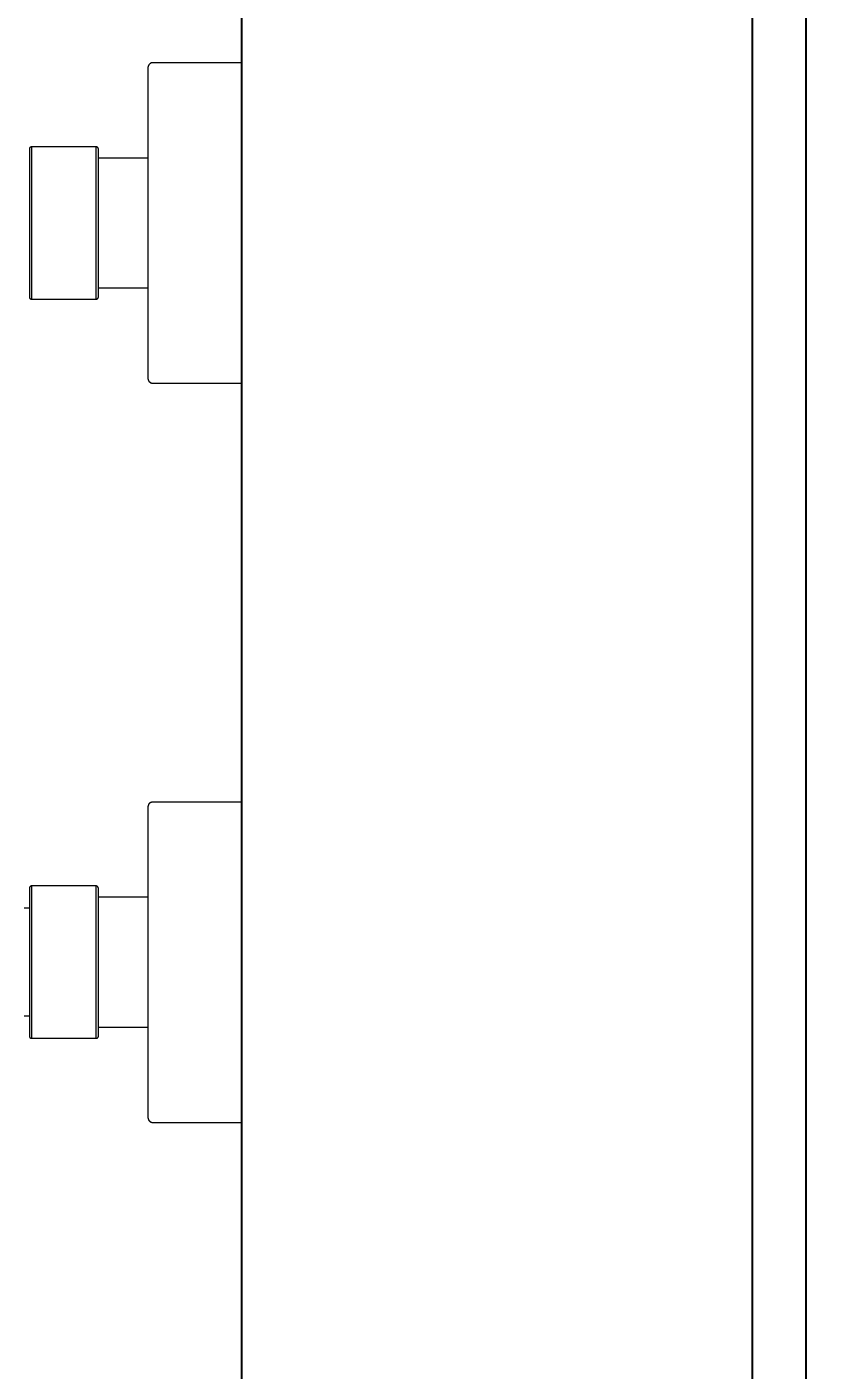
# Model space of a CAD drawing. Header units: millimetres. Extents: x -343543 to 400519, y -115663 to 104219.
# Drawn here: x -302883.5 to -302736, y 8160.9 to 8411.2 of the extents above; entities that cross this region are included whole.
import ezdxf

# ---------------------------------------------------------------- set-up
doc = ezdxf.new("R2010")
doc.units = ezdxf.units.MM
doc.layers.get('0').update_dxf_attribs({"color": 231, "lineweight": 0})
doc.layers.get('DefPoints').update_dxf_attribs({"color": 191})
for name, color, linetype, lineweight in [('A-SYMBOLS', 10, 'Continuous', 13), ('RSA -DIM', 231, 'Continuous', 0), ('XREF MAT BANG TUONG XAY$0$01.Xref _MB T1$0$A-FURN', 8, 'Continuous', 5), ('XREF MAT BANG TUONG XAY$0$01.Xref _MB T1$0$A-TEXT', 8, 'Continuous', 25)]:
    doc.layers.add(name, color=color, linetype=linetype, lineweight=lineweight)
doc.layers.add('XREF MAT BANG TUONG XAY$0$A-FNSH', color=8, linetype='Continuous')
doc.layers.add('XREF MAT BANG TUONG XAY$0$A-FURN', color=8, linetype='Continuous')
doc.styles.add('SM-DIMTEXT', font='SME.shx', dxfattribs={"width": 0.7})
doc.dimstyles.new('SDIM-100', dxfattribs={"dimscale": 100, "dimtxt": 2, "dimasz": 0.6, "dimexe": 0.6, "dimexo": 0.2, "dimgap": 0.5, "dimtad": 1, "dimdec": 0, "dimzin": 12, "dimtxsty": 'SM-DIMTEXT', "dimblk": 'ARCHTICK', "dimblk1": 'ARCHTICK', "dimblk2": 'ARCHTICK', "dimcen": 0.12, "dimdle": 0.6, "dimclrd": 7, "dimclre": 8, "dimadec": 0, "dimazin": 3, "dimtfac": 2, "dimtix": 1, "dimtmove": 1, "dimatfit": 3, "dimfxl": 1, "dimtzin": 0, "dimarcsym": 1})

# ---------------------------------------------------------------- blocks, each defined once
blk = doc.blocks.new('*U200')
at = {"color": 8}
for p, q in [((-38.44, -16.42), (-38.44, 0)), ((97.1, -16.48), (97.1, 0)), ((-96.43, -17.2), (-39.23, -17.2)), ((39.14, -17.2), (96.34, -17.2)), ((-53.85, -38.59), (-53.85, -26.61)), ((81.69, -38.62), (81.69, -26.56)), ((-53.85, -38.47), (-81.78, -38.47)), ((-81.47, -38.91), (-54.15, -38.91)), ((81.69, -38.47), (53.76, -38.47)), ((54.07, -38.91), (81.42, -38.91))]:
    blk.add_line(p, q, dxfattribs=at)
for points in [[(-97.18, 0), (-97.18, -16.48), (-97.16, -16.48), (-97.16, -16.6), (-97.13, -16.6), (-97.13, -16.65), (-97.1, -16.65), (-97.1, -16.71), (-97.07, -16.71), (-97.07, -16.76), (-97.04, -16.76), (-97.04, -16.81), (-97.02, -16.81), (-97.02, -16.85), (-96.99, -16.85), (-96.99, -16.87), (-96.96, -16.9), (-96.93, -16.93), (-96.9, -16.96), (-96.88, -16.98), (-96.85, -17.02), (-96.82, -17.02), (-96.82, -17.04), (-96.79, -17.04), (-96.79, -17.07), (-96.73, -17.07), (-96.73, -17.11), (-96.68, -17.11), (-96.68, -17.12), (-96.62, -17.12), (-96.62, -17.15), (-96.54, -17.15), (-96.54, -17.18), (-96.43, -17.18), (-96.43, -17.2)], [(-97.18, 0), (-38.44, 0)], [(38.36, 0), (38.36, -16.42), (38.39, -16.42), (38.39, -16.54), (38.42, -16.57), (38.42, -16.62), (38.44, -16.65), (38.44, -16.71), (38.47, -16.71), (38.47, -16.73), (38.5, -16.76), (38.5, -16.79), (38.53, -16.79), (38.53, -16.85), (38.56, -16.85), (38.56, -16.87), (38.58, -16.87), (38.58, -16.9), (38.61, -16.9), (38.61, -16.93), (38.64, -16.93), (38.64, -16.96), (38.67, -16.96), (38.67, -16.98), (38.69, -16.98), (38.69, -17.02), (38.72, -17.02), (38.72, -17.04), (38.75, -17.04), (38.78, -17.07), (38.81, -17.07), (38.81, -17.11), (38.86, -17.11), (38.86, -17.12), (38.92, -17.12), (38.92, -17.15), (39, -17.15), (39, -17.18), (39.12, -17.18), (39.14, -17.2)], [(38.36, 0), (97.1, 0)], [(-79.76, -26.25), (-79.76, -17.2)], [(-55.86, -17.2), (-55.86, -26.25)], [(-39.23, -17.2), (-39.2, -17.18), (-39.08, -17.18), (-39.08, -17.15), (-39, -17.15), (-39, -17.12), (-38.95, -17.12), (-38.95, -17.11), (-38.89, -17.11), (-38.89, -17.07), (-38.86, -17.07), (-38.83, -17.04), (-38.81, -17.04), (-38.81, -17.02), (-38.78, -17.02), (-38.78, -16.98), (-38.75, -16.98), (-38.75, -16.96), (-38.72, -16.96), (-38.7, -16.93), (-38.7, -16.9), (-38.67, -16.9), (-38.67, -16.87), (-38.64, -16.87), (-38.64, -16.85), (-38.61, -16.85), (-38.61, -16.81), (-38.59, -16.79), (-38.59, -16.76), (-38.55, -16.76), (-38.55, -16.71), (-38.52, -16.71), (-38.52, -16.65), (-38.5, -16.62), (-38.5, -16.57), (-38.47, -16.54), (-38.47, -16.42), (-38.44, -16.42)], [(55.77, -26.25), (55.77, -17.2)], [(79.68, -17.2), (79.68, -26.25)], [(96.34, -17.2), (96.34, -17.18), (96.45, -17.18), (96.45, -17.15), (96.54, -17.15), (96.54, -17.12), (96.6, -17.12), (96.6, -17.11), (96.65, -17.11), (96.65, -17.07), (96.71, -17.07), (96.71, -17.04), (96.74, -17.04), (96.74, -17.02), (96.77, -17.02), (96.79, -16.98), (96.82, -16.96), (96.85, -16.96), (96.85, -16.93), (96.87, -16.9), (96.9, -16.87), (96.9, -16.85), (96.93, -16.85), (96.93, -16.81), (96.96, -16.81), (96.96, -16.76), (96.99, -16.76), (96.99, -16.73), (97.01, -16.71), (97.01, -16.65), (97.05, -16.65), (97.05, -16.6), (97.07, -16.6), (97.07, -16.48), (97.1, -16.48)], [(-54.26, -26.25), (-81.36, -26.25), (-81.36, -26.28), (-81.5, -26.28), (-81.5, -26.3), (-81.55, -26.3), (-81.55, -26.33), (-81.58, -26.33), (-81.61, -26.36), (-81.64, -26.36), (-81.64, -26.38), (-81.66, -26.38), (-81.66, -26.42), (-81.7, -26.42), (-81.7, -26.45), (-81.72, -26.47), (-81.72, -26.49), (-81.75, -26.49), (-81.75, -26.58), (-81.78, -26.58)], [(-81.78, -26.58), (-81.78, -38.62), (-81.75, -38.62), (-81.75, -38.69), (-81.72, -38.69), (-81.72, -38.73), (-81.7, -38.73), (-81.7, -38.79), (-81.66, -38.79), (-81.66, -38.81), (-81.64, -38.81), (-81.64, -38.83), (-81.58, -38.83), (-81.58, -38.87), (-81.55, -38.87), (-81.55, -38.9), (-81.5, -38.9), (-81.47, -38.91)], [(-81.78, -26.72), (-53.85, -26.72)], [(-53.85, -26.61), (-53.88, -26.58), (-53.88, -26.53), (-53.9, -26.53), (-53.9, -26.47), (-53.93, -26.47), (-53.93, -26.45), (-53.96, -26.42), (-53.96, -26.38), (-53.99, -26.38), (-53.99, -26.36), (-54.05, -26.36), (-54.05, -26.33), (-54.07, -26.33), (-54.07, -26.3), (-54.15, -26.3), (-54.15, -26.28), (-54.26, -26.28), (-54.26, -26.25)], [(81.27, -26.25), (54.18, -26.25), (54.18, -26.28), (54.07, -26.28), (54.07, -26.3), (53.98, -26.3), (53.98, -26.33), (53.96, -26.33), (53.96, -26.36), (53.94, -26.36), (53.9, -26.38), (53.87, -26.42), (53.87, -26.45), (53.85, -26.45), (53.85, -26.47), (53.82, -26.47), (53.82, -26.53), (53.79, -26.53), (53.79, -26.61), (53.76, -26.61)], [(53.76, -26.61), (53.76, -38.59), (53.79, -38.59), (53.79, -38.67), (53.82, -38.67), (53.82, -38.73), (53.85, -38.73), (53.85, -38.76), (53.87, -38.76), (53.87, -38.79), (53.9, -38.79), (53.9, -38.81), (53.94, -38.81), (53.94, -38.83), (53.96, -38.83), (53.96, -38.87), (53.98, -38.87), (54.02, -38.9), (54.07, -38.9), (54.07, -38.91)], [(53.76, -26.72), (81.69, -26.72)], [(81.69, -26.56), (81.67, -26.56), (81.67, -26.49), (81.64, -26.49), (81.64, -26.47), (81.61, -26.45), (81.61, -26.42), (81.58, -26.42), (81.58, -26.38), (81.56, -26.38), (81.56, -26.36), (81.53, -26.36), (81.5, -26.33), (81.47, -26.33), (81.47, -26.3), (81.42, -26.3), (81.42, -26.28), (81.27, -26.28), (81.27, -26.25)], [(-54.15, -38.91), (-54.15, -38.9), (-54.1, -38.9), (-54.07, -38.87), (-54.05, -38.87), (-54.05, -38.83), (-54.01, -38.83), (-54.01, -38.81), (-53.99, -38.81), (-53.96, -38.79), (-53.96, -38.76), (-53.93, -38.76), (-53.93, -38.73), (-53.9, -38.73), (-53.9, -38.67), (-53.88, -38.67), (-53.88, -38.59), (-53.85, -38.59)], [(57.79, -39.85), (57.79, -38.91)], [(77.66, -38.91), (77.66, -39.85)], [(81.42, -38.91), (81.42, -38.9), (81.47, -38.9), (81.47, -38.87), (81.5, -38.87), (81.5, -38.83), (81.56, -38.83), (81.56, -38.81), (81.58, -38.81), (81.58, -38.79), (81.61, -38.79), (81.61, -38.73), (81.64, -38.73), (81.64, -38.69), (81.67, -38.69), (81.67, -38.64), (81.69, -38.62)]]:
    blk.add_lwpolyline(points, dxfattribs=at)
blk = doc.blocks.new('XREF MAT BANG TUONG XAY$0$01.Xref _MB T1$0$Phong tam')
at = {"layer": 'XREF MAT BANG TUONG XAY$0$A-FURN', "color": 8, "elevation": 0}
blk.add_lwpolyline([(-4325, 6965), (-4420.01, 6965), (-4420.01, 1480), (-4325, 1480)], close=True, dxfattribs=at)
at = {"layer": 'XREF MAT BANG TUONG XAY$0$01.Xref _MB T1$0$A-FURN', "color": 8, "xscale": -1.016000000000006, "yscale": 1.016000000000006, "zscale": 1.016000000000006, "rotation": 90}
blk.add_blockref('*U200', (-4325, 5305.71), dxfattribs=at)
blk = doc.blocks.new('01.Xref _MB T1')
at = {"layer": 'XREF MAT BANG TUONG XAY$0$A-FNSH', "color": 8}
for points in [[(40015.00146, 10225.00021), (38110.00023, 10225.00021), (38110.00023, 10824.86981), (37850.00024, 10825.00868), (37849.99991, 10225.00011), (36720.00083, 10225.00011), (36720.02483, 10825.03045), (36460.00023, 10824.96241), (36460.00008, 10224.99984), (34525.0013, 10224.99984), (34525.0013, 9964.99997), (35815.01181, 9965.00167), (35815.01905, 4479.99998), (34270.0013, 4479.99998)], [(40015.00146, 10215.00021), (38100.00023, 10215.00021), (38100.00023, 10814.87515), (37860.00023, 10815.00334), (37859.99991, 10215.00011), (36710.00043, 10215.00011), (36710.02443, 10815.02783), (36470.00023, 10814.96502), (36470.00008, 10214.99984), (34535.0013, 10214.99984), (34535.0013, 9974.99999), (35825.01179, 9975.00168), (35825.01906, 4469.99998), (34280.0013, 4469.99998)]]:
    blk.add_lwpolyline(points, dxfattribs=at)
at = {"layer": 'XREF MAT BANG TUONG XAY$0$01.Xref _MB T1$0$A-TEXT', "color": 8, "xscale": -1}
blk.add_blockref('XREF MAT BANG TUONG XAY$0$01.Xref _MB T1$0$Phong tam', (31395.0001, 2999.99999), dxfattribs=at)
blk = doc.blocks.new('_ArchTick')
at = {"color": 0, "linetype": 'ByBlock', "const_width": 0.15}
blk.add_lwpolyline([(-0.5, -0.5), (0.5, 0.5)], dxfattribs=at)
blk = doc.blocks.new('*D1304')
at = {"layer": 'DefPoints', "color": 0, "linetype": 'Continuous', "ltscale": 1000, "transparency": 16777216}
for p in [(-303033.39, 8475), (-302440.97, 8475), (-302418.47, 4610)]:
    blk.add_point(p, dxfattribs=at)
at = {"layer": 'RSA -DIM', "color": 7, "linetype": 'Continuous', "lineweight": -2, "ltscale": 1000, "transparency": 16777216}
blk.add_line((-303033.39, 4550), (-303033.39, 8535), dxfattribs=at)
at = {"layer": 'RSA -DIM', "color": 8, "linetype": 'Continuous', "lineweight": -2, "ltscale": 1000, "transparency": 16777216}
for p, q in [((-302460.97, 8475), (-303093.39, 8475)), ((-302438.47, 4610), (-303093.39, 4610))]:
    blk.add_line(p, q, dxfattribs=at)
at = {"layer": 'RSA -DIM', "color": 7, "linetype": 'Continuous', "lineweight": -2, "ltscale": 1000, "transparency": 16777216, "xscale": 60, "yscale": 60, "zscale": 60}
for p, rotation in [((-303033.39, 8475), 90), ((-303033.39, 4610), 270)]:
    blk.add_blockref('_ArchTick', p, dxfattribs=dict(at, rotation=rotation))
at = {"layer": 'RSA -DIM', "color": 0, "linetype": 'Continuous', "ltscale": 1000, "transparency": 16777216, "insert": (-303183.39, 6542.5), "char_height": 200, "attachment_point": 5, "rotation": 90, "style": 'SM-DIMTEXT'}
blk.add_mtext('3865', dxfattribs=at)

msp = doc.modelspace()

# ---------------------------------------------------------------- block references
at = {"layer": 'A-SYMBOLS'}
msp.add_blockref('01.Xref _MB T1', (-338563.48, 0), dxfattribs=at)

# ---------------------------------------------------------------- next in the draw order: dimensions: what is measured, and where the dimension line sits
at = {"layer": 'RSA -DIM', "color": 1, "linetype": 'Continuous', "ltscale": 1000}
dim = msp.add_linear_dim(base=(-303033.39, 8475), p1=(-302418.47, 4610), p2=(-302440.97, 8475), angle=90, dimstyle='SDIM-100', dxfattribs=at)
dim.commit()
dim.dimension.update_dxf_attribs({"geometry": '*D1304', "text_midpoint": (-303183.39, 6542.5)})

doc.saveas('drawing.dxf')
